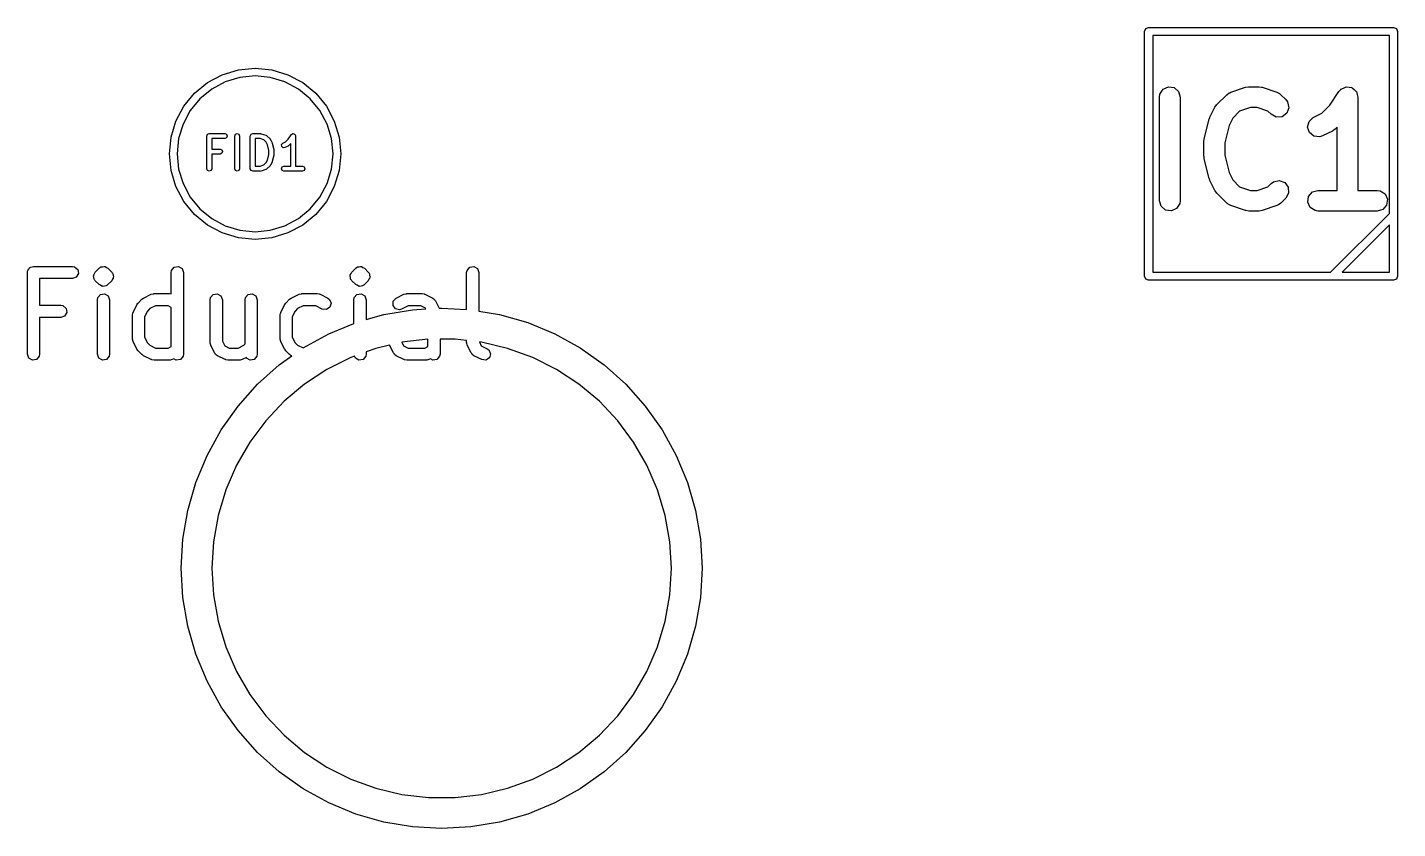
# Model space of a CAD drawing. Extents: x 3.8 to 5, y -3.13 to -2.38.
# Drawn here: x 3.8 to 4.461, y -3.126 to -2.739 of the extents above; entities that cross this region are included whole.
import ezdxf

# ---------------------------------------------------------------- set-up
doc = ezdxf.new("R2010")
doc.units = 0
doc.header["$MEASUREMENT"] = 0
doc.layers.add('BLACK', color=7, linetype='CONTINUOUS')

msp = doc.modelspace()

# ---------------------------------------------------------------- linework, layer by layer
at = {"layer": 'BLACK', "linetype": 'CONTINUOUS'}
for p, q in [((4.33898, -2.74094), (4.33955, -2.73955)), ((4.33898, -2.85906), (4.33898, -2.74094)), ((4.33955, -2.73955), (4.34094, -2.73898)), ((4.34094, -2.73898), (4.45906, -2.73898)), ((4.45906, -2.73898), (4.46045, -2.73955)), ((4.46045, -2.73955), (4.46102, -2.74094)), ((4.46102, -2.74094), (4.46102, -2.85906)), ((4.34291, -2.74291), (4.34291, -2.85709)), ((4.45709, -2.74291), (4.34291, -2.74291)), ((4.45709, -2.82871), (4.45709, -2.74291)), ((3.88703, -2.76563), (3.89418, -2.76181)), ((3.89418, -2.76181), (3.90194, -2.75946)), ((3.90194, -2.75946), (3.91, -2.75866)), ((3.91, -2.75866), (3.91806, -2.75946)), ((3.91806, -2.75946), (3.92582, -2.76181)), ((3.92582, -2.76181), (3.93297, -2.76563)), ((3.88077, -2.77077), (3.88703, -2.76563)), ((3.88912, -2.76875), (3.88343, -2.77343)), ((3.89562, -2.76528), (3.88912, -2.76875)), ((3.90267, -2.76314), (3.89562, -2.76528)), ((3.91, -2.76242), (3.90267, -2.76314)), ((3.91733, -2.76314), (3.91, -2.76242)), ((3.92438, -2.76528), (3.91733, -2.76314)), ((3.93088, -2.76875), (3.92438, -2.76528)), ((3.93657, -2.77343), (3.93088, -2.76875)), ((3.93297, -2.76563), (3.93923, -2.77077)), ((4.34639, -2.7712), (4.34792, -2.76883)), ((4.34792, -2.76883), (4.35048, -2.76766)), ((4.35048, -2.76766), (4.35327, -2.76806)), ((4.35327, -2.76806), (4.3554, -2.76991)), ((4.38056, -2.77025), (4.3877, -2.76787)), ((4.3877, -2.76787), (4.3891, -2.76761)), ((4.3891, -2.76761), (4.3892, -2.76764)), ((4.3892, -2.76764), (4.38929, -2.76761)), ((4.38929, -2.76761), (4.39405, -2.76761)), ((4.39405, -2.76761), (4.39546, -2.76781)), ((4.39546, -2.76781), (4.39554, -2.76786)), ((4.39554, -2.76786), (4.39563, -2.76787)), ((4.39563, -2.76787), (4.40277, -2.77025)), ((4.43359, -2.76889), (4.43363, -2.76883)), ((4.43363, -2.76883), (4.43366, -2.76882)), ((4.43366, -2.76882), (4.43369, -2.76878)), ((4.43369, -2.76878), (4.43495, -2.76823)), ((4.43495, -2.76823), (4.43619, -2.76766)), ((4.43619, -2.76766), (4.43624, -2.76767)), ((4.43624, -2.76767), (4.43628, -2.76765)), ((4.43628, -2.76765), (4.43763, -2.76787)), ((4.43763, -2.76787), (4.43898, -2.76806)), ((4.43898, -2.76806), (4.43901, -2.76809)), ((4.43901, -2.76809), (4.43906, -2.7681)), ((4.43906, -2.7681), (4.44008, -2.76901)), ((3.87563, -2.77703), (3.88077, -2.77077)), ((3.88343, -2.77343), (3.87875, -2.77912)), ((3.94125, -2.77912), (3.93657, -2.77343)), ((3.93923, -2.77077), (3.94437, -2.77703)), ((4.34619, -2.77261), (4.34639, -2.7712)), ((4.34619, -2.82261), (4.34619, -2.77261)), ((4.3554, -2.76991), (4.35619, -2.77261)), ((4.35619, -2.77261), (4.35619, -2.82261)), ((4.37385, -2.77622), (4.37861, -2.77146)), ((4.37861, -2.77146), (4.37975, -2.7706)), ((4.37975, -2.7706), (4.38019, -2.77051)), ((4.38019, -2.77051), (4.38056, -2.77025)), ((4.40277, -2.77025), (4.40404, -2.77089)), ((4.40404, -2.77089), (4.40433, -2.77124)), ((4.40433, -2.77124), (4.40473, -2.77146)), ((4.40473, -2.77146), (4.40711, -2.77384)), ((4.40711, -2.77384), (4.40796, -2.77498)), ((4.40796, -2.77498), (4.40856, -2.77773)), ((4.42826, -2.77657), (4.43274, -2.76984)), ((4.43274, -2.76984), (4.43359, -2.76889)), ((4.44008, -2.76901), (4.44111, -2.76991)), ((4.44111, -2.76991), (4.44112, -2.76995)), ((4.44112, -2.76995), (4.44116, -2.76998)), ((4.44116, -2.76998), (4.44152, -2.7713)), ((4.44152, -2.7713), (4.4419, -2.77261)), ((4.4419, -2.77261), (4.4419, -2.81761)), ((3.87181, -2.78418), (3.87563, -2.77703)), ((3.87875, -2.77912), (3.87528, -2.78562)), ((3.94472, -2.78562), (3.94125, -2.77912)), ((3.94437, -2.77703), (3.94819, -2.78418)), ((4.37053, -2.78228), (4.37291, -2.77752)), ((4.37291, -2.77752), (4.37372, -2.77635)), ((4.37372, -2.77635), (4.3738, -2.7763)), ((4.3738, -2.7763), (4.37385, -2.77622)), ((4.38484, -2.77936), (4.38149, -2.78272)), ((4.3901, -2.77761), (4.38484, -2.77936)), ((4.39324, -2.77761), (4.3901, -2.77761)), ((4.39849, -2.77936), (4.39324, -2.77761)), ((4.40004, -2.78091), (4.39849, -2.77936)), ((4.40251, -2.78226), (4.40004, -2.78091)), ((4.40532, -2.78206), (4.40251, -2.78226)), ((4.40757, -2.78037), (4.40532, -2.78206)), ((4.40856, -2.77773), (4.40757, -2.78037)), ((4.42038, -2.78242), (4.42442, -2.78041)), ((4.42442, -2.78041), (4.42826, -2.77657)), ((3.86946, -2.79194), (3.87181, -2.78418)), ((3.87528, -2.78562), (3.87314, -2.79267)), ((3.94686, -2.79267), (3.94472, -2.78562)), ((3.94819, -2.78418), (3.95054, -2.79194)), ((4.36777, -2.79283), (4.37015, -2.7833)), ((4.37015, -2.7833), (4.3705, -2.78245)), ((4.3705, -2.78245), (4.37053, -2.78228)), ((4.37972, -2.78626), (4.37762, -2.79465)), ((4.38149, -2.78272), (4.37972, -2.78626)), ((4.41762, -2.78707), (4.41832, -2.78434)), ((4.41851, -2.78975), (4.41762, -2.78707)), ((4.41832, -2.78434), (4.42038, -2.78242)), ((4.43092, -2.78805), (4.42978, -2.7889)), ((4.4319, -2.78706), (4.43092, -2.78805)), ((4.4319, -2.81761), (4.4319, -2.78706)), ((3.86866, -2.8), (3.86946, -2.79194)), ((3.87314, -2.79267), (3.87242, -2.8)), ((3.8867, -2.79141), (3.88704, -2.79058)), ((3.8867, -2.80716), (3.8867, -2.79141)), ((3.88704, -2.79058), (3.88788, -2.79023)), ((3.88788, -2.79023), (3.89538, -2.79023)), ((3.89538, -2.7926), (3.88906, -2.7926)), ((3.88906, -2.7926), (3.88906, -2.79773)), ((3.89538, -2.79023), (3.89621, -2.79058)), ((3.89621, -2.79225), (3.89538, -2.7926)), ((3.89621, -2.79058), (3.89656, -2.79141)), ((3.89656, -2.79141), (3.89621, -2.79225)), ((3.9002, -2.79141), (3.90054, -2.79058)), ((3.9002, -2.80716), (3.9002, -2.79141)), ((3.90054, -2.79058), (3.90138, -2.79023)), ((3.90138, -2.79023), (3.90221, -2.79058)), ((3.90221, -2.79058), (3.90256, -2.79141)), ((3.90256, -2.79141), (3.90256, -2.80716)), ((3.90769, -2.79141), (3.90804, -2.79058)), ((3.90769, -2.80716), (3.90769, -2.79141)), ((3.90804, -2.79058), (3.90888, -2.79023)), ((3.90888, -2.79023), (3.91262, -2.79023)), ((3.91243, -2.7926), (3.91006, -2.7926)), ((3.91006, -2.7926), (3.91006, -2.80598)), ((3.91424, -2.7932), (3.91243, -2.7926)), ((3.91262, -2.79023), (3.9128, -2.79031)), ((3.9128, -2.79031), (3.913, -2.79029)), ((3.913, -2.79029), (3.91525, -2.79104)), ((3.9154, -2.79436), (3.91424, -2.7932)), ((3.91525, -2.79104), (3.91546, -2.79122)), ((3.91601, -2.79558), (3.9154, -2.79436)), ((3.91546, -2.79122), (3.91571, -2.79133)), ((3.91571, -2.79133), (3.91721, -2.79283)), ((3.91721, -2.79283), (3.91728, -2.79301)), ((3.91728, -2.79301), (3.91743, -2.79314)), ((3.91743, -2.79314), (3.91818, -2.79464)), ((3.91818, -2.79464), (3.91819, -2.79477)), ((3.91819, -2.79477), (3.91827, -2.79488)), ((3.91827, -2.79488), (3.91902, -2.79788)), ((3.92275, -2.79554), (3.92335, -2.79486)), ((3.92335, -2.79486), (3.92467, -2.79419)), ((3.92467, -2.79419), (3.92596, -2.79291)), ((3.92596, -2.79291), (3.92739, -2.79076)), ((3.92719, -2.79502), (3.92621, -2.796)), ((3.92719, -2.80598), (3.92719, -2.79502)), ((3.92739, -2.79076), (3.92749, -2.79069)), ((3.92749, -2.79069), (3.92754, -2.79058)), ((3.92754, -2.79058), (3.92786, -2.79045)), ((3.92786, -2.79045), (3.92814, -2.79026)), ((3.92814, -2.79026), (3.92826, -2.79028)), ((3.92826, -2.79028), (3.92837, -2.79023)), ((3.92837, -2.79023), (3.92869, -2.79036)), ((3.92869, -2.79036), (3.92903, -2.79043)), ((3.92903, -2.79043), (3.9291, -2.79053)), ((3.9291, -2.79053), (3.92921, -2.79058)), ((3.92921, -2.79058), (3.92934, -2.7909)), ((3.92934, -2.7909), (3.92953, -2.79118)), ((3.92953, -2.79118), (3.92951, -2.7913)), ((3.92951, -2.7913), (3.92955, -2.79141)), ((3.92955, -2.79141), (3.92955, -2.80598)), ((3.94758, -2.8), (3.94686, -2.79267)), ((3.95054, -2.79194), (3.95134, -2.8)), ((4.36762, -2.79404), (4.36777, -2.79296)), ((4.36762, -2.80118), (4.36762, -2.79404)), ((4.36777, -2.79296), (4.36777, -2.79283)), ((4.37762, -2.79465), (4.37762, -2.80057)), ((4.4207, -2.79152), (4.41851, -2.78975)), ((4.4235, -2.79182), (4.4207, -2.79152)), ((4.42486, -2.79137), (4.4235, -2.79182)), ((4.42962, -2.78899), (4.42486, -2.79137)), ((4.42969, -2.78892), (4.42962, -2.78899)), ((4.42978, -2.7889), (4.42969, -2.78892)), ((3.86946, -2.80806), (3.86866, -2.8)), ((3.87242, -2.8), (3.87314, -2.80733)), ((3.88906, -2.79773), (3.89313, -2.79773)), ((3.89313, -2.80009), (3.88906, -2.80009)), ((3.88906, -2.80009), (3.88906, -2.80716)), ((3.89313, -2.79773), (3.89396, -2.79808)), ((3.89396, -2.79975), (3.89313, -2.80009)), ((3.89396, -2.79808), (3.89431, -2.79891)), ((3.89431, -2.79891), (3.89396, -2.79975)), ((3.91669, -2.79831), (3.91601, -2.79558)), ((3.91601, -2.803), (3.91669, -2.80027)), ((3.91669, -2.80027), (3.91669, -2.79831)), ((3.91902, -2.8007), (3.91827, -2.8037)), ((3.91902, -2.79788), (3.919, -2.79803)), ((3.919, -2.79803), (3.91906, -2.79816)), ((3.91906, -2.80041), (3.919, -2.80055)), ((3.919, -2.80055), (3.91902, -2.8007)), ((3.91906, -2.79816), (3.91906, -2.80041)), ((3.92282, -2.79644), (3.92275, -2.79554)), ((3.9235, -2.79703), (3.92282, -2.79644)), ((3.9244, -2.79697), (3.9235, -2.79703)), ((3.9259, -2.79622), (3.9244, -2.79697)), ((3.92603, -2.79607), (3.9259, -2.79622)), ((3.92621, -2.796), (3.92603, -2.79607)), ((3.94686, -2.80733), (3.94758, -2.8)), ((3.95134, -2.8), (3.95054, -2.80806)), ((4.36766, -2.80131), (4.36762, -2.80118)), ((4.36777, -2.8024), (4.36766, -2.80131)), ((4.37762, -2.80057), (4.37972, -2.80896)), ((3.87181, -2.81582), (3.86946, -2.80806)), ((3.87314, -2.80733), (3.87528, -2.81438)), ((3.88704, -2.808), (3.8867, -2.80716)), ((3.88788, -2.80834), (3.88704, -2.808)), ((3.88871, -2.808), (3.88788, -2.80834)), ((3.88906, -2.80716), (3.88871, -2.808)), ((3.90054, -2.808), (3.9002, -2.80716)), ((3.90138, -2.80834), (3.90054, -2.808)), ((3.90221, -2.808), (3.90138, -2.80834)), ((3.90256, -2.80716), (3.90221, -2.808)), ((3.90804, -2.808), (3.90769, -2.80716)), ((3.90888, -2.80834), (3.90804, -2.808)), ((3.91262, -2.80834), (3.90888, -2.80834)), ((3.91006, -2.80598), (3.91243, -2.80598)), ((3.91243, -2.80598), (3.91424, -2.80538)), ((3.9128, -2.80827), (3.91262, -2.80834)), ((3.913, -2.80828), (3.9128, -2.80827)), ((3.91525, -2.80753), (3.913, -2.80828)), ((3.91424, -2.80538), (3.9154, -2.80421)), ((3.91546, -2.80735), (3.91525, -2.80753)), ((3.9154, -2.80421), (3.91601, -2.803)), ((3.91571, -2.80725), (3.91546, -2.80735)), ((3.91721, -2.80575), (3.91571, -2.80725)), ((3.91728, -2.80557), (3.91721, -2.80575)), ((3.91743, -2.80544), (3.91728, -2.80557)), ((3.91818, -2.80394), (3.91743, -2.80544)), ((3.91819, -2.80381), (3.91818, -2.80394)), ((3.91827, -2.8037), (3.91819, -2.80381)), ((3.92269, -2.80716), (3.92304, -2.80633)), ((3.92304, -2.808), (3.92269, -2.80716)), ((3.92304, -2.80633), (3.92387, -2.80598)), ((3.92387, -2.80834), (3.92304, -2.808)), ((3.92387, -2.80598), (3.92719, -2.80598)), ((3.92837, -2.80834), (3.92387, -2.80834)), ((3.93287, -2.80834), (3.92837, -2.80834)), ((3.92955, -2.80598), (3.93287, -2.80598)), ((3.93287, -2.80598), (3.93371, -2.80633)), ((3.93371, -2.808), (3.93287, -2.80834)), ((3.93371, -2.80633), (3.93405, -2.80716)), ((3.93405, -2.80716), (3.93371, -2.808)), ((3.94472, -2.81438), (3.94686, -2.80733)), ((3.95054, -2.80806), (3.94819, -2.81582)), ((4.37015, -2.81192), (4.36777, -2.8024)), ((3.87528, -2.81438), (3.87875, -2.82088)), ((3.94125, -2.82088), (3.94472, -2.81438)), ((4.37024, -2.81207), (4.37015, -2.81192)), ((4.37053, -2.81294), (4.37024, -2.81207)), ((4.37291, -2.8177), (4.37053, -2.81294)), ((4.37972, -2.80896), (4.38149, -2.81251)), ((4.38149, -2.81251), (4.38484, -2.81586)), ((4.39849, -2.81586), (4.40004, -2.81431)), ((4.40004, -2.81431), (4.40118, -2.81346)), ((4.40118, -2.81346), (4.40393, -2.81286)), ((4.40393, -2.81286), (4.40657, -2.81385)), ((4.40657, -2.81385), (4.40826, -2.8161)), ((3.87563, -2.82297), (3.87181, -2.81582)), ((3.87875, -2.82088), (3.88343, -2.82657)), ((3.93657, -2.82657), (3.94125, -2.82088)), ((3.94819, -2.81582), (3.94437, -2.82297)), ((4.37297, -2.81777), (4.37291, -2.8177)), ((4.37299, -2.81786), (4.37297, -2.81777)), ((4.37385, -2.819), (4.37299, -2.81786)), ((4.37861, -2.82377), (4.37385, -2.819)), ((4.38484, -2.81586), (4.3901, -2.81761)), ((4.3901, -2.81761), (4.39324, -2.81761)), ((4.39324, -2.81761), (4.39849, -2.81586)), ((4.40711, -2.82138), (4.40473, -2.82377)), ((4.40846, -2.81891), (4.40711, -2.82138)), ((4.40826, -2.8161), (4.40846, -2.81891)), ((4.41767, -2.82332), (4.41807, -2.82053)), ((4.41807, -2.82053), (4.41992, -2.8184)), ((4.41992, -2.8184), (4.42262, -2.81761)), ((4.42262, -2.81761), (4.4319, -2.81761)), ((4.4419, -2.81761), (4.45119, -2.81761)), ((4.45119, -2.81761), (4.4526, -2.81781)), ((4.4526, -2.81781), (4.45497, -2.81934)), ((4.45497, -2.81934), (4.45614, -2.8219)), ((3.88077, -2.82923), (3.87563, -2.82297)), ((3.88343, -2.82657), (3.88912, -2.83125)), ((3.93088, -2.83125), (3.93657, -2.82657)), ((3.94437, -2.82297), (3.93923, -2.82923)), ((4.34698, -2.82531), (4.34619, -2.82261)), ((4.34911, -2.82716), (4.34698, -2.82531)), ((4.3519, -2.82756), (4.34911, -2.82716)), ((4.35446, -2.82639), (4.3519, -2.82756)), ((4.35599, -2.82402), (4.35446, -2.82639)), ((4.35619, -2.82261), (4.35599, -2.82402)), ((4.37901, -2.82398), (4.37861, -2.82377)), ((4.37929, -2.82434), (4.37901, -2.82398)), ((4.38056, -2.82497), (4.37929, -2.82434)), ((4.3877, -2.82735), (4.38056, -2.82497)), ((4.3878, -2.82736), (4.3877, -2.82735)), ((4.38788, -2.82741), (4.3878, -2.82736)), ((4.38929, -2.82761), (4.38788, -2.82741)), ((4.39405, -2.82761), (4.38929, -2.82761)), ((4.39414, -2.82758), (4.39405, -2.82761)), ((4.39423, -2.82761), (4.39414, -2.82758)), ((4.39563, -2.82735), (4.39423, -2.82761)), ((4.40277, -2.82497), (4.39563, -2.82735)), ((4.40314, -2.82471), (4.40277, -2.82497)), ((4.40359, -2.82462), (4.40314, -2.82471)), ((4.40473, -2.82377), (4.40359, -2.82462)), ((4.41884, -2.82589), (4.41767, -2.82332)), ((4.42121, -2.82741), (4.41884, -2.82589)), ((4.42262, -2.82761), (4.42121, -2.82741)), ((4.45119, -2.82761), (4.42262, -2.82761)), ((4.45389, -2.82682), (4.45119, -2.82761)), ((4.45574, -2.82469), (4.45389, -2.82682)), ((4.45614, -2.8219), (4.45574, -2.82469)), ((3.88703, -2.83437), (3.88077, -2.82923)), ((3.89418, -2.83819), (3.88703, -2.83437)), ((3.88912, -2.83125), (3.89562, -2.83472)), ((3.89562, -2.83472), (3.90267, -2.83686)), ((3.91733, -2.83686), (3.92438, -2.83472)), ((3.92438, -2.83472), (3.93088, -2.83125)), ((3.93297, -2.83437), (3.92582, -2.83819)), ((3.93923, -2.82923), (3.93297, -2.83437)), ((4.42871, -2.85709), (4.45709, -2.82871)), ((4.45709, -2.83428), (4.43428, -2.85709)), ((4.45709, -2.85709), (4.45709, -2.83428)), ((3.90194, -2.84054), (3.89418, -2.83819)), ((3.91, -2.84134), (3.90194, -2.84054)), ((3.90267, -2.83686), (3.91, -2.83758)), ((3.91, -2.83758), (3.91733, -2.83686)), ((3.91806, -2.84054), (3.91, -2.84134)), ((3.92582, -2.83819), (3.91806, -2.84054)), ((3.80149, -2.85492), (3.80166, -2.85472)), ((3.80166, -2.85472), (3.80242, -2.85459)), ((3.80242, -2.85459), (3.80314, -2.85432)), ((3.80314, -2.85432), (3.82189, -2.85432)), ((3.82189, -2.85432), (3.8229, -2.8545)), ((3.8229, -2.8545), (3.82444, -2.8558)), ((3.83532, -2.85482), (3.83541, -2.85472)), ((3.83541, -2.85472), (3.83549, -2.85471)), ((3.83549, -2.85471), (3.83564, -2.8546)), ((3.83564, -2.8546), (3.8364, -2.85453)), ((3.8364, -2.85453), (3.83714, -2.85433)), ((3.83714, -2.85433), (3.83726, -2.85439)), ((3.83726, -2.85439), (3.8374, -2.85437)), ((3.8374, -2.85437), (3.83751, -2.85444)), ((3.83751, -2.85444), (3.83765, -2.85442)), ((3.83765, -2.85442), (3.83828, -2.85486)), ((3.86973, -2.85627), (3.87103, -2.85472)), ((3.87103, -2.85472), (3.87302, -2.85437)), ((3.87302, -2.85437), (3.87477, -2.85538)), ((3.95906, -2.85482), (3.95914, -2.85472)), ((3.95914, -2.85472), (3.95922, -2.85471)), ((3.95922, -2.85471), (3.95937, -2.8546)), ((3.95937, -2.8546), (3.96013, -2.85453)), ((3.96013, -2.85453), (3.96088, -2.85433)), ((3.96088, -2.85433), (3.961, -2.85439)), ((3.961, -2.85439), (3.96113, -2.85437)), ((3.96113, -2.85437), (3.96125, -2.85444)), ((3.96125, -2.85444), (3.96138, -2.85442)), ((3.96138, -2.85442), (3.96201, -2.85486)), ((4.01221, -2.85627), (4.01351, -2.85472)), ((4.01351, -2.85472), (4.0155, -2.85437)), ((4.0155, -2.85437), (4.01725, -2.85538)), ((3.80019, -2.85728), (3.80025, -2.85689)), ((3.80019, -2.89665), (3.80019, -2.85728)), ((3.80023, -2.85676), (3.8003, -2.85665)), ((3.80025, -2.85689), (3.80023, -2.85676)), ((3.8003, -2.85665), (3.80036, -2.85627)), ((3.80036, -2.85627), (3.80086, -2.85568)), ((3.80086, -2.85568), (3.80124, -2.85501)), ((3.80124, -2.85501), (3.80149, -2.85492)), ((3.82189, -2.86023), (3.80609, -2.86023)), ((3.80609, -2.86023), (3.80609, -2.87307)), ((3.82378, -2.85954), (3.82189, -2.86023)), ((3.82479, -2.85779), (3.82378, -2.85954)), ((3.82444, -2.8558), (3.82479, -2.85779)), ((3.83207, -2.85889), (3.83218, -2.85865)), ((3.83227, -2.85963), (3.83207, -2.85889)), ((3.83216, -2.85839), (3.8326, -2.85776)), ((3.83218, -2.85865), (3.83216, -2.85839)), ((3.83233, -2.8604), (3.83227, -2.85963)), ((3.83256, -2.86072), (3.83233, -2.8604)), ((3.83259, -2.86084), (3.83256, -2.86072)), ((3.8327, -2.86092), (3.83259, -2.86084)), ((3.8326, -2.85776), (3.83292, -2.85706)), ((3.83292, -2.86124), (3.8327, -2.86092)), ((3.83292, -2.85706), (3.8348, -2.85519)), ((3.8348, -2.86311), (3.83292, -2.86124)), ((3.8348, -2.85519), (3.83512, -2.85497)), ((3.83512, -2.85497), (3.83519, -2.85486)), ((3.83519, -2.85486), (3.83532, -2.85482)), ((3.83532, -2.85482), (3.83532, -2.85482)), ((3.83828, -2.85486), (3.83897, -2.85519)), ((3.83897, -2.85519), (3.84085, -2.85706)), ((3.84085, -2.86124), (3.83897, -2.86311)), ((3.84085, -2.85706), (3.84107, -2.85738)), ((3.84117, -2.86054), (3.84085, -2.86124)), ((3.84107, -2.85738), (3.84118, -2.85746)), ((3.84161, -2.85992), (3.84117, -2.86054)), ((3.84118, -2.85746), (3.84121, -2.85758)), ((3.84121, -2.85758), (3.84143, -2.8579)), ((3.84143, -2.8579), (3.8415, -2.85867)), ((3.8415, -2.85867), (3.8417, -2.85941)), ((3.8417, -2.85941), (3.84159, -2.85965)), ((3.84159, -2.85965), (3.84161, -2.85992)), ((3.86955, -2.85728), (3.86973, -2.85627)), ((3.86955, -2.86759), (3.86955, -2.85728)), ((3.87477, -2.85538), (3.87546, -2.85728)), ((3.87546, -2.85728), (3.87546, -2.89665)), ((3.9558, -2.85889), (3.95591, -2.85865)), ((3.956, -2.85963), (3.9558, -2.85889)), ((3.95589, -2.85839), (3.95633, -2.85776)), ((3.95591, -2.85865), (3.95589, -2.85839)), ((3.95607, -2.8604), (3.956, -2.85963)), ((3.95629, -2.86072), (3.95607, -2.8604)), ((3.95633, -2.86084), (3.95629, -2.86072)), ((3.95633, -2.85776), (3.95666, -2.85706)), ((3.95643, -2.86092), (3.95633, -2.86084)), ((3.95666, -2.86124), (3.95643, -2.86092)), ((3.95666, -2.85706), (3.95853, -2.85519)), ((3.95853, -2.86311), (3.95666, -2.86124)), ((3.95853, -2.85519), (3.95885, -2.85497)), ((3.95885, -2.85497), (3.95893, -2.85486)), ((3.95893, -2.85486), (3.95905, -2.85482)), ((3.95905, -2.85482), (3.95906, -2.85482)), ((3.96201, -2.85486), (3.96271, -2.85519)), ((3.96271, -2.85519), (3.96458, -2.85706)), ((3.96458, -2.86124), (3.96271, -2.86311)), ((3.96458, -2.85706), (3.9648, -2.85738)), ((3.96491, -2.86054), (3.96458, -2.86124)), ((3.9648, -2.85738), (3.96491, -2.85746)), ((3.96491, -2.85746), (3.96495, -2.85758)), ((3.96535, -2.85992), (3.96491, -2.86054)), ((3.96495, -2.85758), (3.96517, -2.8579)), ((3.96517, -2.8579), (3.96524, -2.85867)), ((3.96524, -2.85867), (3.96543, -2.85941)), ((3.96543, -2.85941), (3.96532, -2.85965)), ((3.96532, -2.85965), (3.96535, -2.85992)), ((4.01203, -2.85728), (4.01221, -2.85627)), ((4.01203, -2.87508), (4.01203, -2.85728)), ((4.01725, -2.85538), (4.01794, -2.85728)), ((4.01794, -2.85728), (4.01794, -2.87585)), ((4.33955, -2.86045), (4.33898, -2.85906)), ((4.34094, -2.86102), (4.33955, -2.86045)), ((4.42953, -2.86102), (4.34094, -2.86102)), ((4.34291, -2.85709), (4.42871, -2.85709)), ((4.45906, -2.86102), (4.42953, -2.86102)), ((4.43428, -2.85709), (4.45709, -2.85709)), ((4.46045, -2.86045), (4.45906, -2.86102)), ((4.46102, -2.85906), (4.46045, -2.86045)), ((3.83411, -2.86939), (3.83541, -2.86784)), ((3.83549, -2.86344), (3.8348, -2.86311)), ((3.83541, -2.86784), (3.8374, -2.86749)), ((3.83612, -2.86388), (3.83549, -2.86344)), ((3.83625, -2.86387), (3.83612, -2.86388)), ((3.83637, -2.86393), (3.83625, -2.86387)), ((3.8365, -2.86391), (3.83637, -2.86393)), ((3.83663, -2.86397), (3.8365, -2.86391)), ((3.83737, -2.86377), (3.83663, -2.86397)), ((3.83813, -2.8637), (3.83737, -2.86377)), ((3.8374, -2.86749), (3.83915, -2.8685)), ((3.83828, -2.8636), (3.83813, -2.8637)), ((3.83836, -2.86358), (3.83828, -2.8636)), ((3.83844, -2.86348), (3.83836, -2.86358)), ((3.83845, -2.86348), (3.83844, -2.86348)), ((3.83858, -2.86344), (3.83845, -2.86348)), ((3.83865, -2.86334), (3.83858, -2.86344)), ((3.83897, -2.86311), (3.83865, -2.86334)), ((3.85619, -2.86963), (3.85994, -2.86776)), ((3.85994, -2.86776), (3.86092, -2.86747)), ((3.86092, -2.86747), (3.86109, -2.86751)), ((3.86109, -2.86751), (3.86126, -2.86745)), ((3.86126, -2.86745), (3.86876, -2.86745)), ((3.86876, -2.86745), (3.86955, -2.86759)), ((3.88848, -2.86939), (3.88978, -2.86784)), ((3.88978, -2.86784), (3.89177, -2.86749)), ((3.89177, -2.86749), (3.89351, -2.8685)), ((3.90535, -2.86939), (3.90665, -2.86784)), ((3.90665, -2.86784), (3.90864, -2.86749)), ((3.90864, -2.86749), (3.91039, -2.8685)), ((3.92743, -2.86963), (3.93118, -2.86776)), ((3.93118, -2.86776), (3.93216, -2.86747)), ((3.93216, -2.86747), (3.93233, -2.86751)), ((3.93233, -2.86751), (3.9325, -2.86745)), ((3.9325, -2.86745), (3.94, -2.86745)), ((3.94, -2.86745), (3.94101, -2.86762)), ((3.94101, -2.86762), (3.94114, -2.86774)), ((3.94114, -2.86774), (3.94132, -2.86776)), ((3.94132, -2.86776), (3.94507, -2.86963)), ((3.95784, -2.86939), (3.95914, -2.86784)), ((3.95923, -2.86344), (3.95853, -2.86311)), ((3.95914, -2.86784), (3.96113, -2.86749)), ((3.95985, -2.86388), (3.95923, -2.86344)), ((3.95999, -2.86387), (3.95985, -2.86388)), ((3.96011, -2.86393), (3.95999, -2.86387)), ((3.96024, -2.86391), (3.96011, -2.86393)), ((3.96036, -2.86397), (3.96024, -2.86391)), ((3.9611, -2.86377), (3.96036, -2.86397)), ((3.96187, -2.8637), (3.9611, -2.86377)), ((3.96113, -2.86749), (3.96288, -2.8685)), ((3.96202, -2.8636), (3.96187, -2.8637)), ((3.9621, -2.86358), (3.96202, -2.8636)), ((3.96218, -2.86348), (3.9621, -2.86358)), ((3.96219, -2.86348), (3.96218, -2.86348)), ((3.96231, -2.86344), (3.96219, -2.86348)), ((3.96239, -2.86334), (3.96231, -2.86344)), ((3.96271, -2.86311), (3.96239, -2.86334)), ((3.97805, -2.86963), (3.9818, -2.86776)), ((3.9818, -2.86776), (3.98278, -2.86747)), ((3.98278, -2.86747), (3.98295, -2.86751)), ((3.98295, -2.86751), (3.98312, -2.86745)), ((3.98312, -2.86745), (3.99061, -2.86745)), ((3.99061, -2.86745), (3.99162, -2.86762)), ((3.99162, -2.86762), (3.99176, -2.86774)), ((3.99176, -2.86774), (3.99194, -2.86776)), ((3.99194, -2.86776), (3.99568, -2.86963)), ((3.80609, -2.87307), (3.81626, -2.87307)), ((3.81626, -2.87307), (3.81727, -2.87325)), ((3.81727, -2.87325), (3.81882, -2.87455)), ((3.81882, -2.87455), (3.81917, -2.87654)), ((3.83393, -2.8704), (3.83411, -2.86939)), ((3.83393, -2.89665), (3.83393, -2.8704)), ((3.83915, -2.8685), (3.83984, -2.8704)), ((3.83984, -2.8704), (3.83984, -2.89665)), ((3.85112, -2.87658), (3.85299, -2.87283)), ((3.85299, -2.87283), (3.85352, -2.87212)), ((3.85352, -2.87212), (3.85354, -2.87206)), ((3.85354, -2.87206), (3.85542, -2.87019)), ((3.85542, -2.87019), (3.85614, -2.86968)), ((3.85614, -2.86968), (3.85619, -2.86963)), ((3.86195, -2.87335), (3.85926, -2.8747)), ((3.86806, -2.87335), (3.86195, -2.87335)), ((3.86955, -2.8741), (3.86806, -2.87335)), ((3.86955, -2.89295), (3.86955, -2.8741)), ((3.8883, -2.8704), (3.88848, -2.86939)), ((3.8883, -2.89102), (3.8883, -2.8704)), ((3.89351, -2.8685), (3.89421, -2.8704)), ((3.89421, -2.8704), (3.89421, -2.89033)), ((3.90517, -2.8704), (3.90535, -2.86939)), ((3.90517, -2.89167), (3.90517, -2.8704)), ((3.91039, -2.8685), (3.91108, -2.8704)), ((3.91108, -2.8704), (3.91108, -2.89665)), ((3.92236, -2.87658), (3.92423, -2.87283)), ((3.92423, -2.87283), (3.92476, -2.87212)), ((3.92476, -2.87212), (3.92478, -2.87206)), ((3.92478, -2.87206), (3.92666, -2.87019)), ((3.92666, -2.87019), (3.92738, -2.86968)), ((3.92738, -2.86968), (3.92743, -2.86963)), ((3.93319, -2.87335), (3.9305, -2.8747)), ((3.9393, -2.87335), (3.93319, -2.87335)), ((3.94243, -2.87492), (3.9393, -2.87335)), ((3.94612, -2.87403), (3.94443, -2.87515)), ((3.94507, -2.86963), (3.94589, -2.87024)), ((3.94589, -2.87024), (3.94669, -2.8721)), ((3.94669, -2.8721), (3.94612, -2.87403)), ((3.95767, -2.8704), (3.95784, -2.86939)), ((3.95767, -2.8818), (3.95767, -2.8704)), ((3.96288, -2.8685), (3.96357, -2.8704)), ((3.96357, -2.8704), (3.96357, -2.87999)), ((3.97654, -2.87312), (3.97666, -2.8711)), ((3.97774, -2.87474), (3.97654, -2.87312)), ((3.97666, -2.8711), (3.97805, -2.86963)), ((3.98381, -2.87335), (3.98069, -2.87492)), ((3.98992, -2.87335), (3.98381, -2.87335)), ((3.99216, -2.87448), (3.98992, -2.87335)), ((3.99234, -2.87483), (3.99216, -2.87448)), ((3.99568, -2.86963), (3.99651, -2.87024)), ((3.99651, -2.87024), (3.99668, -2.87065)), ((3.99668, -2.87065), (3.99701, -2.87095)), ((3.99701, -2.87095), (3.99876, -2.87447)), ((3.99876, -2.87447), (4, -2.8744)), ((4, -2.8744), (4.01203, -2.87508)), ((3.81626, -2.87898), (3.80609, -2.87898)), ((3.80609, -2.87898), (3.80609, -2.89665)), ((3.81816, -2.87829), (3.81626, -2.87898)), ((3.81917, -2.87654), (3.81816, -2.87829)), ((3.8508, -2.8779), (3.85098, -2.87689)), ((3.8508, -2.88915), (3.8508, -2.8779)), ((3.85098, -2.87689), (3.8511, -2.87675)), ((3.8511, -2.87675), (3.85112, -2.87658)), ((3.85806, -2.8759), (3.85671, -2.8786)), ((3.85671, -2.8786), (3.85671, -2.88845)), ((3.85926, -2.8747), (3.85806, -2.8759)), ((3.92205, -2.8779), (3.92222, -2.87689)), ((3.92205, -2.88915), (3.92205, -2.8779)), ((3.92222, -2.87689), (3.92234, -2.87675)), ((3.92234, -2.87675), (3.92236, -2.87658)), ((3.9293, -2.8759), (3.92795, -2.8786)), ((3.92795, -2.8786), (3.92795, -2.88845)), ((3.9305, -2.8747), (3.9293, -2.8759)), ((3.94443, -2.87515), (3.94243, -2.87492)), ((3.96357, -2.87999), (3.97205, -2.87755)), ((3.97205, -2.87755), (3.98594, -2.87519)), ((3.9797, -2.87521), (3.97774, -2.87474)), ((3.98069, -2.87492), (3.9797, -2.87521)), ((3.98594, -2.87519), (3.99234, -2.87483)), ((4.01794, -2.87585), (4.02795, -2.87755)), ((4.02795, -2.87755), (4.04148, -2.88145)), ((3.93318, -2.89365), (3.9455, -2.88684)), ((3.9455, -2.88684), (3.95767, -2.8818)), ((4.04148, -2.88145), (4.0545, -2.88684)), ((4.0545, -2.88684), (4.06682, -2.89365)), ((3.85086, -2.88931), (3.8508, -2.88915)), ((3.85082, -2.88948), (3.85086, -2.88931)), ((3.85112, -2.89047), (3.85082, -2.88948)), ((3.85299, -2.89422), (3.85112, -2.89047)), ((3.85304, -2.89426), (3.85299, -2.89422)), ((3.85354, -2.89498), (3.85304, -2.89426)), ((3.85671, -2.88845), (3.85806, -2.89115)), ((3.85806, -2.89115), (3.85926, -2.89234)), ((3.85926, -2.89234), (3.86195, -2.89369)), ((3.86195, -2.89369), (3.86806, -2.89369)), ((3.86806, -2.89369), (3.86955, -2.89295)), ((3.88836, -2.89119), (3.8883, -2.89102)), ((3.88832, -2.89136), (3.88836, -2.89119)), ((3.88861, -2.89234), (3.88832, -2.89136)), ((3.89049, -2.89609), (3.88861, -2.89234)), ((3.89421, -2.89033), (3.89533, -2.89257)), ((3.89533, -2.89257), (3.89757, -2.89369)), ((3.89757, -2.89369), (3.9018, -2.89369)), ((3.9018, -2.89369), (3.9045, -2.89234)), ((3.9045, -2.89234), (3.90517, -2.89167)), ((3.92211, -2.88931), (3.92205, -2.88915)), ((3.92206, -2.88948), (3.92211, -2.88931)), ((3.92236, -2.89047), (3.92206, -2.88948)), ((3.92423, -2.89422), (3.92236, -2.89047)), ((3.92428, -2.89426), (3.92423, -2.89422)), ((3.92478, -2.89498), (3.92428, -2.89426)), ((3.92795, -2.88845), (3.9293, -2.89115)), ((3.9293, -2.89115), (3.9305, -2.89234)), ((3.9305, -2.89234), (3.93315, -2.89367)), ((3.93315, -2.89367), (3.93318, -2.89365)), ((3.96823, -2.89387), (3.96357, -2.89556)), ((3.97484, -2.8923), (3.96823, -2.89387)), ((3.97485, -2.89234), (3.97484, -2.8923)), ((3.97673, -2.89609), (3.97485, -2.89234)), ((3.98076, -2.8909), (3.98073, -2.8909)), ((3.98073, -2.8909), (3.98157, -2.89257)), ((3.99329, -2.88943), (3.98076, -2.8909)), ((3.98157, -2.89257), (3.98381, -2.89369)), ((3.98381, -2.89369), (3.99179, -2.89369)), ((3.99179, -2.89369), (3.99329, -2.89295)), ((3.99329, -2.89295), (3.99329, -2.88943)), ((4.00644, -2.8894), (3.99919, -2.8894)), ((3.99919, -2.8894), (3.99919, -2.89665)), ((4.01203, -2.89005), (4.00644, -2.8894)), ((4.01203, -2.89102), (4.01203, -2.89005)), ((4.01209, -2.89119), (4.01203, -2.89102)), ((4.01205, -2.89136), (4.01209, -2.89119)), ((4.01235, -2.89234), (4.01205, -2.89136)), ((4.01422, -2.89609), (4.01235, -2.89234)), ((4.01924, -2.8909), (4.01816, -2.89077)), ((4.01816, -2.89077), (4.01906, -2.89257)), ((4.01906, -2.89257), (4.02193, -2.89401)), ((4.03177, -2.89387), (4.01924, -2.8909)), ((4.02193, -2.89401), (4.02276, -2.89462)), ((4.04388, -2.89827), (4.03177, -2.89387)), ((4.06682, -2.89365), (4.07831, -2.9018)), ((3.80088, -2.89854), (3.80019, -2.89665)), ((3.80263, -2.89955), (3.80088, -2.89854)), ((3.80461, -2.8992), (3.80263, -2.89955)), ((3.80591, -2.89766), (3.80461, -2.8992)), ((3.80609, -2.89665), (3.80591, -2.89766)), ((3.83462, -2.89854), (3.83393, -2.89665)), ((3.83637, -2.89955), (3.83462, -2.89854)), ((3.83836, -2.8992), (3.83637, -2.89955)), ((3.83966, -2.89766), (3.83836, -2.8992)), ((3.83984, -2.89665), (3.83966, -2.89766)), ((3.85542, -2.89686), (3.85354, -2.89498)), ((3.85548, -2.89689), (3.85542, -2.89686)), ((3.85619, -2.89741), (3.85548, -2.89689)), ((3.85994, -2.89929), (3.85619, -2.89741)), ((3.86011, -2.89931), (3.85994, -2.89929)), ((3.86025, -2.89942), (3.86011, -2.89931)), ((3.86126, -2.8996), (3.86025, -2.89942)), ((3.86876, -2.8996), (3.86126, -2.8996)), ((3.86892, -2.89954), (3.86876, -2.8996)), ((3.86909, -2.89958), (3.86892, -2.89954)), ((3.87008, -2.89929), (3.86909, -2.89958)), ((3.87085, -2.8989), (3.87008, -2.89929)), ((3.87199, -2.89955), (3.87085, -2.8989)), ((3.87398, -2.8992), (3.87199, -2.89955)), ((3.87528, -2.89766), (3.87398, -2.8992)), ((3.87546, -2.89665), (3.87528, -2.89766)), ((3.89081, -2.8964), (3.89049, -2.89609)), ((3.89098, -2.8968), (3.89081, -2.8964)), ((3.89181, -2.89741), (3.89098, -2.8968)), ((3.89556, -2.89929), (3.89181, -2.89741)), ((3.89573, -2.89931), (3.89556, -2.89929)), ((3.89587, -2.89942), (3.89573, -2.89931)), ((3.89688, -2.8996), (3.89587, -2.89942)), ((3.9025, -2.8996), (3.89688, -2.8996)), ((3.90267, -2.89954), (3.9025, -2.8996)), ((3.90284, -2.89958), (3.90267, -2.89954)), ((3.90382, -2.89929), (3.90284, -2.89958)), ((3.90578, -2.89831), (3.90382, -2.89929)), ((3.90586, -2.89854), (3.90578, -2.89831)), ((3.90761, -2.89955), (3.90586, -2.89854)), ((3.9096, -2.8992), (3.90761, -2.89955)), ((3.9109, -2.89766), (3.9096, -2.8992)), ((3.91108, -2.89665), (3.9109, -2.89766)), ((3.92169, -2.9018), (3.92769, -2.89754)), ((3.92666, -2.89686), (3.92478, -2.89498)), ((3.92672, -2.89689), (3.92666, -2.89686)), ((3.92743, -2.89741), (3.92672, -2.89689)), ((3.92769, -2.89754), (3.92743, -2.89741)), ((3.95612, -2.89827), (3.94461, -2.90406)), ((3.95801, -2.89759), (3.95612, -2.89827)), ((3.95836, -2.89854), (3.95801, -2.89759)), ((3.96011, -2.89955), (3.95836, -2.89854)), ((3.9621, -2.8992), (3.96011, -2.89955)), ((3.96339, -2.89766), (3.9621, -2.8992)), ((3.96357, -2.89665), (3.96339, -2.89766)), ((3.96357, -2.89556), (3.96357, -2.89665)), ((3.97705, -2.8964), (3.97673, -2.89609)), ((3.97722, -2.8968), (3.97705, -2.8964)), ((3.97805, -2.89741), (3.97722, -2.8968)), ((3.9818, -2.89929), (3.97805, -2.89741)), ((3.98197, -2.89931), (3.9818, -2.89929)), ((3.98211, -2.89942), (3.98197, -2.89931)), ((3.98312, -2.8996), (3.98211, -2.89942)), ((3.99249, -2.8996), (3.98312, -2.8996)), ((3.99266, -2.89954), (3.99249, -2.8996)), ((3.99283, -2.89958), (3.99266, -2.89954)), ((3.99381, -2.89929), (3.99283, -2.89958)), ((3.99459, -2.8989), (3.99381, -2.89929)), ((3.99573, -2.89955), (3.99459, -2.8989)), ((3.99772, -2.8992), (3.99573, -2.89955)), ((3.99901, -2.89766), (3.99772, -2.8992)), ((3.99919, -2.89665), (3.99901, -2.89766)), ((4.01454, -2.8964), (4.01422, -2.89609)), ((4.01472, -2.8968), (4.01454, -2.8964)), ((4.01554, -2.89741), (4.01472, -2.8968)), ((4.01929, -2.89929), (4.01554, -2.89741)), ((4.0213, -2.89952), (4.01929, -2.89929)), ((4.02298, -2.89841), (4.0213, -2.89952)), ((4.02276, -2.89462), (4.02356, -2.89647)), ((4.02356, -2.89647), (4.02298, -2.89841)), ((4.05539, -2.90406), (4.04388, -2.89827)), ((3.91119, -2.91119), (3.92169, -2.9018)), ((3.94461, -2.90406), (3.93384, -2.91113)), ((4.06616, -2.91113), (4.05539, -2.90406)), ((4.07831, -2.9018), (4.08881, -2.91119)), ((3.9018, -2.92169), (3.91119, -2.91119)), ((3.93384, -2.91113), (3.92397, -2.91942)), ((4.07603, -2.91942), (4.06616, -2.91113)), ((4.08881, -2.91119), (4.0982, -2.92169)), ((3.92397, -2.91942), (3.91513, -2.92879)), ((4.08487, -2.92879), (4.07603, -2.91942)), ((3.89365, -2.93318), (3.9018, -2.92169)), ((4.0982, -2.92169), (4.10635, -2.93318)), ((3.88684, -2.9455), (3.89365, -2.93318)), ((3.91513, -2.92879), (3.90744, -2.93912)), ((4.09256, -2.93912), (4.08487, -2.92879)), ((4.10635, -2.93318), (4.11316, -2.9455)), ((3.90744, -2.93912), (3.901, -2.95028)), ((4.099, -2.95028), (4.09256, -2.93912)), ((3.88145, -2.95852), (3.88684, -2.9455)), ((4.11316, -2.9455), (4.11855, -2.95852)), ((3.901, -2.95028), (3.89589, -2.96211)), ((4.10411, -2.96211), (4.099, -2.95028)), ((3.87755, -2.97205), (3.88145, -2.95852)), ((4.11855, -2.95852), (4.12245, -2.97205)), ((3.89589, -2.96211), (3.8922, -2.97445)), ((4.1078, -2.97445), (4.10411, -2.96211)), ((3.87519, -2.98594), (3.87755, -2.97205)), ((4.12245, -2.97205), (4.12481, -2.98594)), ((3.8922, -2.97445), (3.88996, -2.98714)), ((4.11004, -2.98714), (4.1078, -2.97445)), ((3.8744, -3), (3.87519, -2.98594)), ((4.12481, -2.98594), (4.1256, -3)), ((3.88996, -2.98714), (3.88921, -3)), ((4.11079, -3), (4.11004, -2.98714)), ((3.87519, -3.01406), (3.8744, -3)), ((3.88921, -3), (3.88996, -3.01286)), ((4.11004, -3.01286), (4.11079, -3)), ((4.1256, -3), (4.12481, -3.01406)), ((3.88996, -3.01286), (3.8922, -3.02555)), ((4.1078, -3.02555), (4.11004, -3.01286)), ((3.87755, -3.02795), (3.87519, -3.01406)), ((4.12481, -3.01406), (4.12245, -3.02795)), ((3.8922, -3.02555), (3.89589, -3.03789)), ((4.10411, -3.03789), (4.1078, -3.02555)), ((3.88145, -3.04148), (3.87755, -3.02795)), ((4.12245, -3.02795), (4.11855, -3.04148)), ((3.89589, -3.03789), (3.901, -3.04972)), ((4.099, -3.04972), (4.10411, -3.03789)), ((3.88684, -3.0545), (3.88145, -3.04148)), ((4.11855, -3.04148), (4.11316, -3.0545)), ((3.901, -3.04972), (3.90744, -3.06088)), ((4.09256, -3.06088), (4.099, -3.04972)), ((3.89365, -3.06682), (3.88684, -3.0545)), ((4.11316, -3.0545), (4.10635, -3.06682)), ((3.90744, -3.06088), (3.91513, -3.07121)), ((4.08487, -3.07121), (4.09256, -3.06088)), ((3.9018, -3.07831), (3.89365, -3.06682)), ((3.91513, -3.07121), (3.92397, -3.08058)), ((4.07603, -3.08058), (4.08487, -3.07121)), ((4.10635, -3.06682), (4.0982, -3.07831)), ((3.91119, -3.08881), (3.9018, -3.07831)), ((4.0982, -3.07831), (4.08881, -3.08881)), ((3.92397, -3.08058), (3.93384, -3.08887)), ((4.06616, -3.08887), (4.07603, -3.08058)), ((3.92169, -3.0982), (3.91119, -3.08881)), ((3.93384, -3.08887), (3.94461, -3.09594)), ((4.05539, -3.09594), (4.06616, -3.08887)), ((4.08881, -3.08881), (4.07831, -3.0982)), ((3.93318, -3.10635), (3.92169, -3.0982)), ((3.94461, -3.09594), (3.95612, -3.10173)), ((4.04388, -3.10173), (4.05539, -3.09594)), ((4.07831, -3.0982), (4.06682, -3.10635)), ((3.95612, -3.10173), (3.96823, -3.10613)), ((4.03177, -3.10613), (4.04388, -3.10173)), ((3.9455, -3.11316), (3.93318, -3.10635)), ((3.96823, -3.10613), (3.98076, -3.1091)), ((3.98076, -3.1091), (3.99356, -3.1106)), ((3.99356, -3.1106), (4.00644, -3.1106)), ((4.00644, -3.1106), (4.01924, -3.1091)), ((4.01924, -3.1091), (4.03177, -3.10613)), ((4.06682, -3.10635), (4.0545, -3.11316)), ((3.95852, -3.11855), (3.9455, -3.11316)), ((3.97205, -3.12245), (3.95852, -3.11855)), ((4.04148, -3.11855), (4.02795, -3.12245)), ((4.0545, -3.11316), (4.04148, -3.11855)), ((3.98594, -3.12481), (3.97205, -3.12245)), ((4, -3.1256), (3.98594, -3.12481)), ((4.01406, -3.12481), (4, -3.1256)), ((4.02795, -3.12245), (4.01406, -3.12481))]:
    msp.add_line(p, q, dxfattribs=at)

doc.saveas('drawing.dxf')
